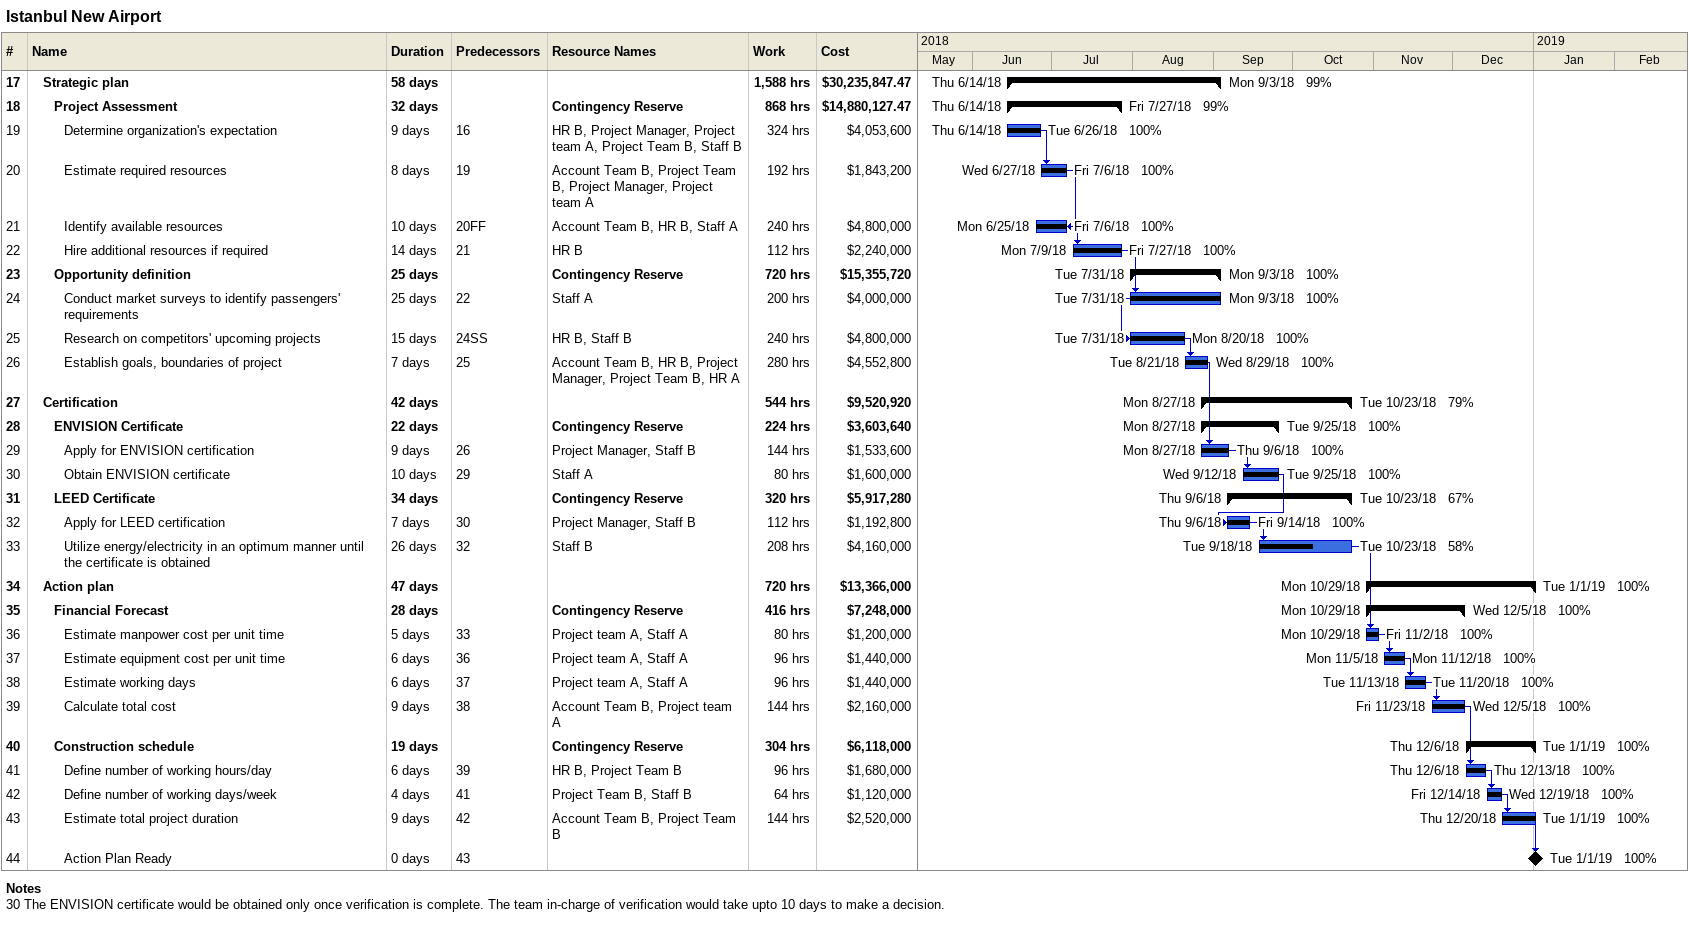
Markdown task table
Istanbul New Airport

| ID | Level | Task | Duration | Start | Finish | Predecessors | Resources | % complete | Work (h) | Cost ($) |
|---|---|---|---|---|---|---|---|---|---|---|
| 17 | 2 | **Strategic plan** | 58d | 2018-06-14 | 2018-09-03 |  |  | 99 | 1588 | 30235847.47 |
| 18 | 3 | **Project Assessment** | 32d | 2018-06-14 | 2018-07-27 |  | Contingency Reserve | 99 | 868 | 14880127.47 |
| 19 | 4 | Determine organization's expectation | 9d | 2018-06-14 | 2018-06-26 | 16 | HR B, Project Manager, Project team A, Project Team B, Staff B | 100 | 324 | 4053600 |
| 20 | 4 | Estimate required resources | 8d | 2018-06-27 | 2018-07-06 | 19 | Account Team B, Project Team B, Project Manager, Project team A | 100 | 192 | 1843200 |
| 21 | 4 | Identify available resources | 10d | 2018-06-25 | 2018-07-06 | 20FF | Account Team B, HR B, Staff A | 100 | 240 | 4800000 |
| 22 | 4 | Hire additional resources if required | 14d | 2018-07-09 | 2018-07-27 | 21 | HR B | 100 | 112 | 2240000 |
| 23 | 3 | **Opportunity definition** | 25d | 2018-07-31 | 2018-09-03 |  | Contingency Reserve | 100 | 720 | 15355720 |
| 24 | 4 | Conduct market surveys to identify passengers' requirements | 25d | 2018-07-31 | 2018-09-03 | 22 | Staff A | 100 | 200 | 4000000 |
| 25 | 4 | Research on competitors' upcoming projects | 15d | 2018-07-31 | 2018-08-20 | 24SS | HR B, Staff B | 100 | 240 | 4800000 |
| 26 | 4 | Establish goals, boundaries of project | 7d | 2018-08-21 | 2018-08-29 | 25 | Account Team B, HR B, Project Manager, Project Team B, HR A | 100 | 280 | 4552800 |
| 27 | 2 | **Certification** | 42d | 2018-08-27 | 2018-10-23 |  |  | 79 | 544 | 9520920 |
| 28 | 3 | **ENVISION Certificate** | 22d | 2018-08-27 | 2018-09-25 |  | Contingency Reserve | 100 | 224 | 3603640 |
| 29 | 4 | Apply for ENVISION certification | 9d | 2018-08-27 | 2018-09-06 | 26 | Project Manager, Staff B | 100 | 144 | 1533600 |
| 30 | 4 | Obtain ENVISION certificate | 10d | 2018-09-12 | 2018-09-25 | 29 | Staff A | 100 | 80 | 1600000 |
| 31 | 3 | **LEED Certificate** | 34d | 2018-09-06 | 2018-10-23 |  | Contingency Reserve | 67 | 320 | 5917280 |
| 32 | 4 | Apply for LEED certification | 7d | 2018-09-06 | 2018-09-14 | 30 | Project Manager, Staff B | 100 | 112 | 1192800 |
| 33 | 4 | Utilize energy/electricity in an optimum manner until the certificate is obtained | 26d | 2018-09-18 | 2018-10-23 | 32 | Staff B | 58 | 208 | 4160000 |
| 34 | 2 | **Action plan** | 47d | 2018-10-29 | 2019-01-01 |  |  | 100 | 720 | 13366000 |
| 35 | 3 | **Financial Forecast** | 28d | 2018-10-29 | 2018-12-05 |  | Contingency Reserve | 100 | 416 | 7248000 |
| 36 | 4 | Estimate manpower cost per unit time | 5d | 2018-10-29 | 2018-11-02 | 33 | Project team A, Staff A | 100 | 80 | 1200000 |
| 37 | 4 | Estimate equipment cost per unit time | 6d | 2018-11-05 | 2018-11-12 | 36 | Project team A, Staff A | 100 | 96 | 1440000 |
| 38 | 4 | Estimate working days | 6d | 2018-11-13 | 2018-11-20 | 37 | Project team A, Staff A | 100 | 96 | 1440000 |
| 39 | 4 | Calculate total cost | 9d | 2018-11-23 | 2018-12-05 | 38 | Account Team B, Project team A | 100 | 144 | 2160000 |
| 40 | 3 | **Construction schedule** | 19d | 2018-12-06 | 2019-01-01 |  | Contingency Reserve | 100 | 304 | 6118000 |
| 41 | 4 | Define number of working hours/day | 6d | 2018-12-06 | 2018-12-13 | 39 | HR B, Project Team B | 100 | 96 | 1680000 |
| 42 | 4 | Define number of working days/week | 4d | 2018-12-14 | 2018-12-19 | 41 | Project Team B, Staff B | 100 | 64 | 1120000 |
| 43 | 4 | Estimate total project duration | 9d | 2018-12-20 | 2019-01-01 | 42 | Account Team B, Project Team B | 100 | 144 | 2520000 |
| 44 | 4 | Action Plan Ready | 0d | 2019-01-01 | 2019-01-01 | 43 |  | 100 |  |  |

Notes
- 30: The ENVISION certificate would be obtained only once verification is complete. The team in-charge of verification would take upto 10 days to make a decision.
